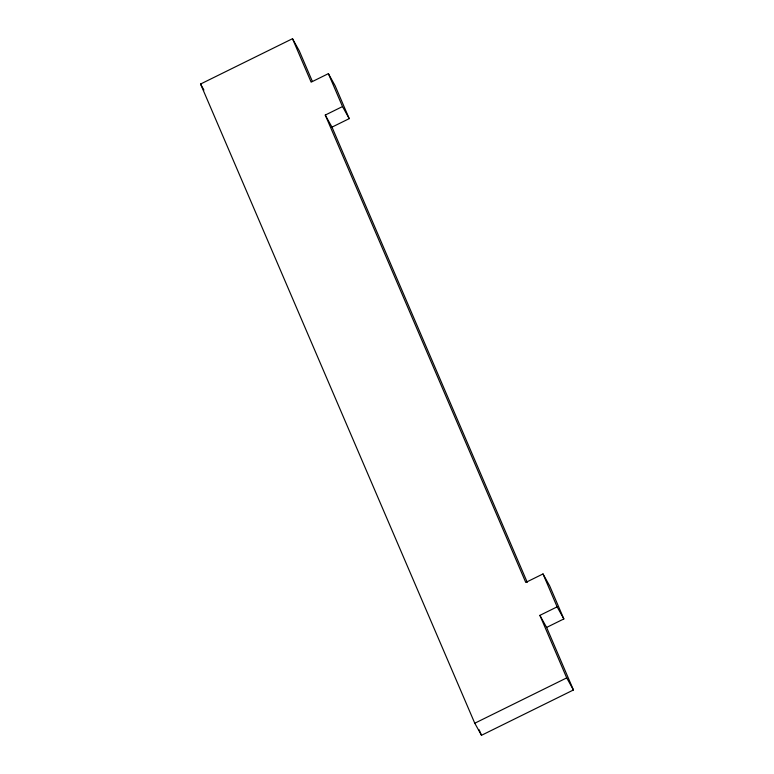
<?xml version="1.0" encoding="UTF-8"?>
<svg xmlns="http://www.w3.org/2000/svg" width="774" height="774" viewBox="0 0 774 774"><rect width="100%" height="100%" fill="white"/><g stroke="black" fill="none" stroke-linecap="round" stroke-linejoin="round"><path stroke-width="1.16" d="M292.504 38.7L311.148 82.15L328.389 73.646L342.505 106.56L325.264 115.065L525.769 582.445L543.009 573.94L557.125 606.855L539.894 615.359L546.608 627.433L573.437 689.973L481.496 735.3L474.772 723.226L200.563 84.027L292.504 38.7L299.228 50.774L312.28 81.193M527.249 582.309L331.988 127.139L349.229 118.635L335.113 85.721L328.389 73.646M546.608 627.433L563.849 618.929L549.734 586.015L543.009 573.94M474.772 723.226L566.713 677.889L539.894 615.359M342.505 106.56L349.229 118.635M325.264 115.065L331.988 127.139M557.125 606.855L563.849 618.929M566.713 677.889L573.437 689.973M200.563 84.027L203.92 90.074M479.116 729.756L481.496 735.3"/></g></svg>
